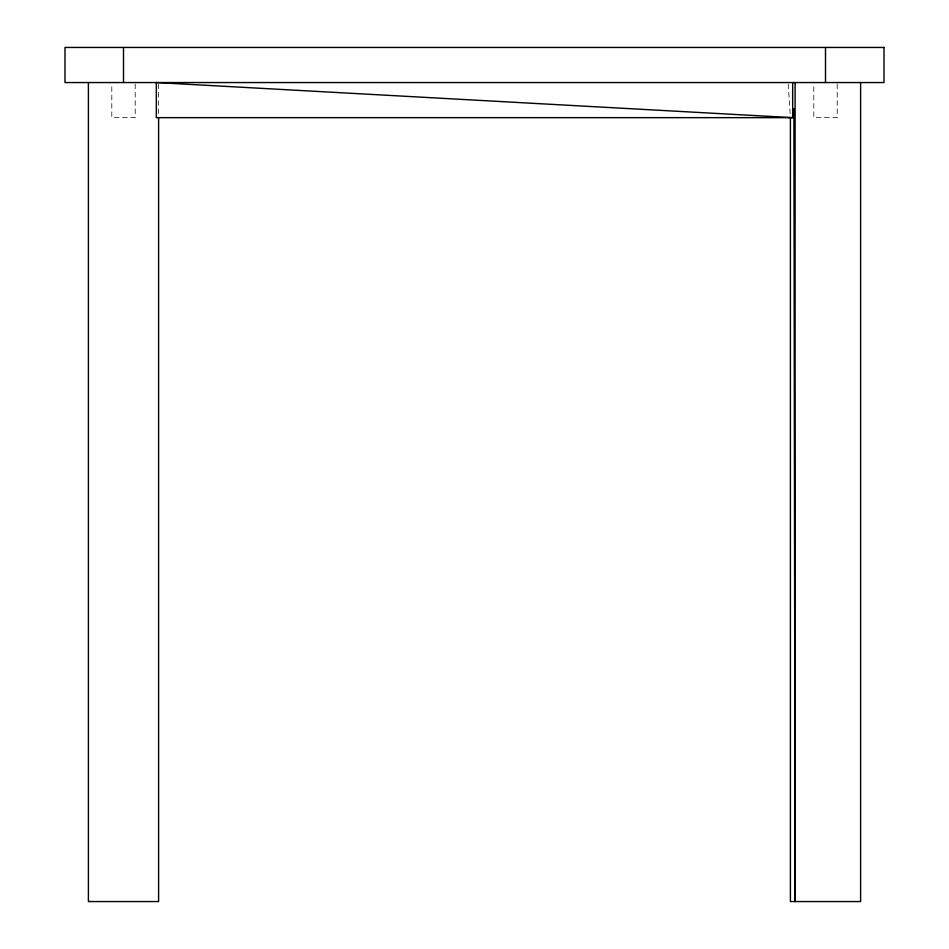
<?xml version="1.0" encoding="UTF-8"?>
<svg xmlns="http://www.w3.org/2000/svg" width="949" height="949" viewBox="0 0 949 949"><rect width="100%" height="100%" fill="white"/><g stroke="black" fill="none" stroke-linecap="round" stroke-linejoin="round"><path stroke-width="0.71" stroke-dasharray="4.75 3.56" d="M788.216 84.01L790.303 116.193M837.196 84.01L837.196 117.652L813.803 117.652L813.803 84.01M158.602 84.01L158.602 116.193M135.197 84.01L135.197 117.652L111.804 117.652L111.804 84.01"/><path stroke-width="1.42" d="M860.601 82.551L860.601 901.55L790.398 901.55L790.398 117.652M825.5 47.45L825.5 82.551M795.108 82.551L795.108 901.55L793.886 108.874L792.676 117.652L156.324 117.652L156.324 82.551L792.676 117.652L792.676 82.551M158.602 117.652L158.602 901.55L88.399 901.55L88.399 82.551M123.5 47.45L123.5 82.551M884.005 47.45L64.995 47.45L64.995 82.551L884.005 82.551L884.005 47.45"/></g></svg>
